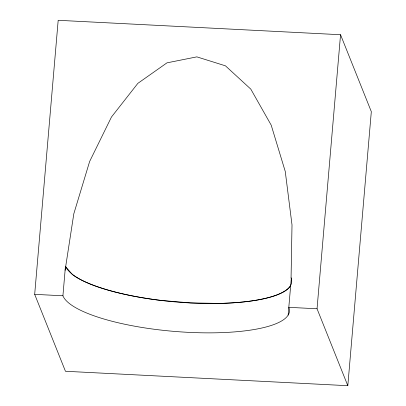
<?xml version="1.0" encoding="UTF-8"?>
<svg xmlns="http://www.w3.org/2000/svg" width="406" height="406" viewBox="0 0 406 406"><rect width="100%" height="100%" fill="white"/><g stroke="black" fill="none" stroke-linecap="round" stroke-linejoin="round"><path stroke-width="0.61" d="M291.061 277.968L292.01 224.934L285.261 171.479L271.208 125.16L250.801 89.122L225.442 65.828L196.849 56.865L166.978 62.844L137.857 83.352L111.477 116.999L89.635 161.486L73.816 213.784L65.701 266.453A114 29.861 4.9 0 0 161.299 300.45L190.658 302.906L219.24 303.409A114 29.861 4.9 0 0 291.061 277.968L291.325 277.983L288.143 315.097M34.683 294.345L58.185 20.3L340.548 34.728L371.317 111.655L347.815 385.7L65.452 371.272L34.683 294.345L62.92 295.786A114 29.861 4.9 0 0 188.171 332.331A114 29.861 4.9 0 0 288.808 307.332L317.045 308.773L347.815 385.7M62.92 295.786L65.437 266.438L65.701 266.453M317.045 308.773L340.548 34.728M65.102 270.33L65.686 266.727M65.437 266.438L72.471 274.598A114 29.861 4.9 0 0 190.688 302.977A114 29.861 4.9 0 0 290.66 285.748"/></g></svg>
